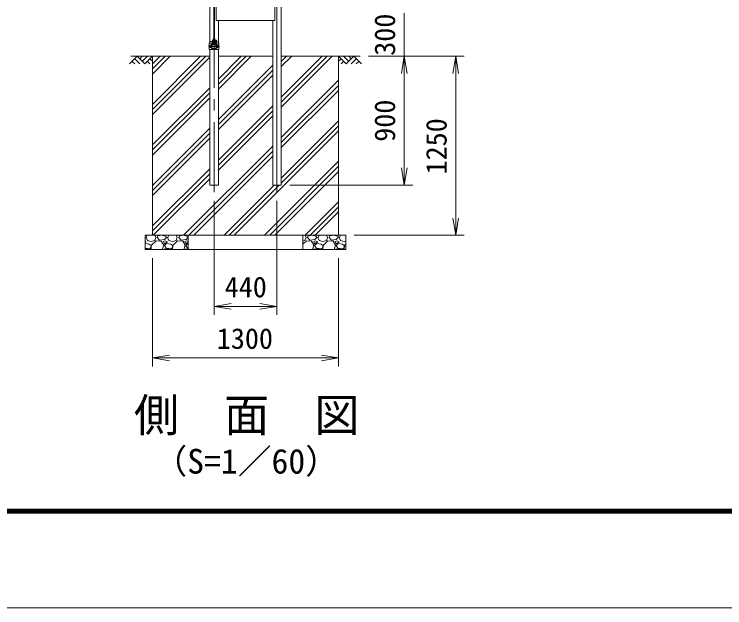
# Model space of a CAD drawing. Units: millimetres, scale not verified, with parts at other scales. Extents: x -30601 to 30601, y -19271 to 19271.
# Drawn here: x -23646 to -18682, y -19271 to -15124 of the extents above; entities that cross this region are included whole.
import ezdxf
from ezdxf.enums import TextEntityAlignment as Align

# ---------------------------------------------------------------- set-up
doc = ezdxf.new("R2010")
doc.units = ezdxf.units.MM
doc.header["$LTSCALE"] = 80
doc.linetypes.add('LONG_CHAIN', pattern=[21, 18, -1, 1, -1])
for name, color, linetype, lineweight in [('0-0_D-TTL', 2, 'Continuous', 9), ('0-1_D-TTL-TXT', 7, 'Continuous', 9), ('0-2_D-DCR-HCH', 7, 'Continuous', 9), ('0-3_D-STR1', 1, 'Continuous', 9), ('0-4_D-STR4', 7, 'Continuous', 9), ('0-5_D-BGD', 7, 'Continuous', 9), ('0-6_D-BMK', 2, 'LONG_CHAIN', 9), ('0-7_D-STR3', 3, 'Continuous', 9), ('0-9_D-STR-DIM', 7, 'Continuous', 9), ('0-A_0', 7, 'Continuous', 9)]:
    doc.layers.add(name, color=color, linetype=linetype, lineweight=lineweight)
doc.styles.add('ＭＳ ゴシック', font='')
doc.styles.get('ＭＳ ゴシック').set_extended_font_data('MS Gothic')

# ---------------------------------------------------------------- blocks, each defined once
blk = doc.blocks.new('_Open')
at = {"layer": '0-A_0'}
blk.add_line((-80, 13.33), (0, 0), dxfattribs=at)
blk.add_lwpolyline([(-80, -13.33), (0, 0), (-80, 0)], dxfattribs=at)

msp = doc.modelspace()

# ---------------------------------------------------------------- linework, layer by layer
at = {"layer": '0-0_D-TTL'}
msp.add_lwpolyline([(-30601.37, -1450.51), (-5401.37, -1450.51), (-5401.37, -19270.51), (-30601.37, -19270.51)], close=True, dxfattribs=at)
at = {"layer": '0-0_D-TTL', "color": 7}
for points in [[(-29791.37, -2110.51), (-6211.37, -2110.51), (-6211.37, -18610.51), (-29791.37, -18610.51)], [(-29783.87, -2118.01), (-6218.87, -2118.01), (-6218.87, -18603.01), (-29783.87, -18603.01)], [(-29776.37, -2125.51), (-6226.37, -2125.51), (-6226.37, -18595.51), (-29776.37, -18595.51)], [(-29768.87, -2133.01), (-6233.87, -2133.01), (-6233.87, -18588.01), (-29768.87, -18588.01)], [(-29761.37, -2140.51), (-6241.37, -2140.51), (-6241.37, -18580.51), (-29761.37, -18580.51)]]:
    msp.add_lwpolyline(points, close=True, dxfattribs=at)
at = {"layer": '0-2_D-DCR-HCH'}
for p, q in [((-22786.94, -15417.94), (-22840.15, -15471.15)), ((-22804.68, -15435.68), (-22769.04, -15471.15)), ((-22786.94, -15417.94), (-22733.73, -15471.15)), ((-22769.2, -15435.68), (-22751.46, -15417.94)), ((-22751.46, -15453.41), (-22715.99, -15417.94)), ((-22733.73, -15471.15), (-22680.51, -15417.94)), ((-22698.25, -15435.68), (-22680.51, -15453.33)), ((-22680.51, -15542.26), (-22556.2, -15417.94)), ((-22680.51, -15506.9), (-22591.56, -15417.94)), ((-22680.51, -15789.74), (-22308.71, -15417.94)), ((-22680.51, -15471.54), (-22626.91, -15417.94)), ((-22680.51, -15754.39), (-22344.07, -15417.94)), ((-22680.51, -15825.1), (-22280.76, -15425.35)), ((-22220.26, -15647.69), (-21990.51, -15417.94)), ((-22220.26, -15612.34), (-22025.87, -15417.94)), ((-22220.26, -15576.98), (-22061.22, -15417.94)), ((-21780.26, -15490.53), (-21707.67, -15417.94)), ((-21780.26, -15773.38), (-21424.83, -15417.94)), ((-21780.26, -15455.18), (-21743.03, -15417.94)), ((-21780.26, -15738.02), (-21460.18, -15417.94)), ((-21780.26, -15419.82), (-21778.38, -15417.94)), ((-21780.26, -15702.67), (-21495.54, -15417.94)), ((-21327.3, -15471.15), (-21380.51, -15417.94)), ((-21362.78, -15435.68), (-21380.51, -15453.33)), ((-21309.57, -15453.41), (-21345.04, -15417.94)), ((-21274.09, -15417.94), (-21327.3, -15471.15)), ((-21291.74, -15435.77), (-21309.57, -15417.94)), ((-21256.35, -15435.68), (-21291.99, -15471.15)), ((-21274.09, -15417.94), (-21220.88, -15471.15)), ((-22822.41, -15453.41), (-22804.59, -15471.15)), ((-22715.99, -15453.41), (-22698.17, -15471.15)), ((-22220.26, -15859.82), (-21840.76, -15480.32)), ((-21345.04, -15453.41), (-21362.86, -15471.15)), ((-21238.62, -15453.41), (-21256.43, -15471.15)), ((-22220.26, -15895.18), (-21840.76, -15515.68)), ((-22220.26, -15930.53), (-21840.76, -15551.03)), ((-21780.26, -15985.51), (-21380.51, -15585.76)), ((-21780.26, -16020.86), (-21380.51, -15621.11)), ((-22680.51, -16037.23), (-22280.76, -15637.48)), ((-22680.51, -16072.59), (-22280.76, -15672.84)), ((-21780.26, -16056.22), (-21380.51, -15656.47)), ((-22680.51, -16107.94), (-22280.76, -15708.19)), ((-22220.26, -16142.67), (-21840.76, -15763.17)), ((-22220.26, -16178.02), (-21840.76, -15798.52)), ((-22220.26, -16213.38), (-21840.76, -15833.88)), ((-21780.26, -16268.35), (-21380.51, -15868.6)), ((-22680.51, -16320.07), (-22280.76, -15920.32)), ((-21780.26, -16303.71), (-21380.51, -15903.96)), ((-22680.51, -16355.43), (-22280.76, -15955.68)), ((-22109.14, -16667.94), (-21380.51, -15939.31)), ((-22680.51, -16390.78), (-22280.76, -15991.03)), ((-22462.7, -16667.94), (-21840.76, -16046.01)), ((-22427.34, -16667.94), (-21840.76, -16081.36)), ((-22391.99, -16667.94), (-21840.76, -16116.72)), ((-21897.01, -16667.94), (-21380.51, -16151.44)), ((-22680.51, -16602.92), (-22280.76, -16203.17)), ((-21861.66, -16667.94), (-21380.51, -16186.8)), ((-21826.3, -16667.94), (-21380.51, -16222.15)), ((-22680.51, -16638.27), (-22280.76, -16238.52)), ((-22674.83, -16667.94), (-22280.76, -16273.88)), ((-22179.85, -16667.94), (-21829.85, -16317.94)), ((-22144.5, -16667.94), (-21794.5, -16317.94)), ((-21614.17, -16667.94), (-21380.51, -16434.29)), ((-21578.81, -16667.94), (-21380.51, -16469.64)), ((-21543.46, -16667.94), (-21380.51, -16505)), ((-22723.56, -16683.68), (-22716.82, -16667.94)), ((-22664.83, -16667.94), (-22657.56, -16683.68)), ((-22647.06, -16683.68), (-22642.56, -16671.68)), ((-22614.06, -16668.68), (-22642.56, -16671.68)), ((-22584.06, -16676.18), (-22614.06, -16668.68)), ((-22582.56, -16683.68), (-22584.06, -16676.18)), ((-22573.56, -16683.68), (-22566.82, -16667.94)), ((-22514.83, -16667.94), (-22507.56, -16683.68)), ((-22497.06, -16683.68), (-22492.56, -16671.68)), ((-22464.06, -16668.68), (-22492.56, -16671.68)), ((-22434.06, -16676.18), (-22464.06, -16668.68)), ((-22432.56, -16683.68), (-22434.06, -16676.18)), ((-21614.83, -16667.94), (-21607.56, -16683.68)), ((-21597.06, -16683.68), (-21592.56, -16671.68)), ((-21564.06, -16668.68), (-21592.56, -16671.68)), ((-21534.06, -16676.18), (-21564.06, -16668.68)), ((-21532.56, -16683.68), (-21534.06, -16676.18)), ((-21523.56, -16683.68), (-21516.82, -16667.94)), ((-21464.83, -16667.94), (-21457.56, -16683.68)), ((-21447.06, -16683.68), (-21442.56, -16671.68)), ((-21414.06, -16668.68), (-21442.56, -16671.68)), ((-21384.06, -16676.18), (-21414.06, -16668.68)), ((-21382.56, -16683.68), (-21384.06, -16676.18)), ((-21373.56, -16683.68), (-21366.82, -16667.94)), ((-22725.06, -16713.68), (-22730.51, -16711.87)), ((-22730.51, -16716.95), (-22725.06, -16713.68)), ((-22702.56, -16730.18), (-22730.51, -16725.99)), ((-22725.06, -16683.68), (-22716.06, -16704.68)), ((-22716.06, -16704.68), (-22690.56, -16712.18)), ((-22690.56, -16712.18), (-22665.06, -16704.68)), ((-22654.56, -16707.68), (-22689.06, -16739.18)), ((-22665.06, -16704.68), (-22657.56, -16683.68)), ((-22618.56, -16710.68), (-22654.56, -16707.68)), ((-22602.06, -16737.68), (-22618.56, -16710.68)), ((-22593.06, -16707.68), (-22603.56, -16712.18)), ((-22603.56, -16712.18), (-22597.56, -16727.18)), ((-22597.56, -16727.18), (-22575.06, -16713.68)), ((-22582.56, -16725.68), (-22597.56, -16740.68)), ((-22582.56, -16683.68), (-22596.06, -16698.68)), ((-22575.06, -16713.68), (-22593.06, -16707.68)), ((-22552.56, -16730.18), (-22582.56, -16725.68)), ((-22575.06, -16683.68), (-22566.06, -16704.68)), ((-22566.06, -16704.68), (-22540.56, -16712.18)), ((-22540.56, -16712.18), (-22515.06, -16704.68)), ((-22504.56, -16707.68), (-22539.06, -16739.18)), ((-22515.06, -16704.68), (-22507.56, -16683.68)), ((-22468.56, -16710.68), (-22504.56, -16707.68)), ((-22480.56, -16701.68), (-22497.06, -16683.68)), ((-22446.06, -16698.68), (-22480.56, -16701.68)), ((-22452.06, -16737.68), (-22468.56, -16710.68)), ((-22443.06, -16707.68), (-22453.56, -16712.18)), ((-22453.56, -16712.18), (-22447.56, -16727.18)), ((-22447.56, -16727.18), (-22430.51, -16716.95)), ((-22432.56, -16725.68), (-22447.56, -16740.68)), ((-22432.56, -16683.68), (-22446.06, -16698.68)), ((-22430.51, -16711.87), (-22443.06, -16707.68)), ((-22430.51, -16725.99), (-22432.56, -16725.68)), ((-21630.51, -16709.23), (-21615.06, -16704.68)), ((-21604.56, -16707.68), (-21630.51, -16731.38)), ((-21615.06, -16704.68), (-21607.56, -16683.68)), ((-21568.56, -16710.68), (-21604.56, -16707.68)), ((-21580.56, -16701.68), (-21597.06, -16683.68)), ((-21546.06, -16698.68), (-21580.56, -16701.68)), ((-21552.06, -16737.68), (-21568.56, -16710.68)), ((-21543.06, -16707.68), (-21553.56, -16712.18)), ((-21553.56, -16712.18), (-21547.56, -16727.18)), ((-21547.56, -16727.18), (-21525.06, -16713.68)), ((-21532.56, -16725.68), (-21547.56, -16740.68)), ((-21532.56, -16683.68), (-21546.06, -16698.68)), ((-21525.06, -16713.68), (-21543.06, -16707.68)), ((-21502.56, -16730.18), (-21532.56, -16725.68)), ((-21525.06, -16683.68), (-21516.06, -16704.68)), ((-21516.06, -16704.68), (-21490.56, -16712.18)), ((-21490.56, -16712.18), (-21465.06, -16704.68)), ((-21454.56, -16707.68), (-21489.06, -16739.18)), ((-21465.06, -16704.68), (-21457.56, -16683.68)), ((-21418.56, -16710.68), (-21454.56, -16707.68)), ((-21430.56, -16701.68), (-21447.06, -16683.68)), ((-21396.06, -16698.68), (-21430.56, -16701.68)), ((-21402.06, -16737.68), (-21418.56, -16710.68)), ((-21393.06, -16707.68), (-21403.56, -16712.18)), ((-21403.56, -16712.18), (-21397.56, -16727.18)), ((-21397.56, -16727.18), (-21375.06, -16713.68)), ((-21382.56, -16725.68), (-21397.56, -16740.68)), ((-21382.56, -16683.68), (-21396.06, -16698.68)), ((-21375.06, -16713.68), (-21393.06, -16707.68)), ((-21352.56, -16730.18), (-21382.56, -16725.68)), ((-21375.06, -16683.68), (-21366.06, -16704.68)), ((-21366.06, -16704.68), (-21340.56, -16712.18)), ((-21340.56, -16712.18), (-21330.51, -16709.23)), ((-22730.51, -16759.29), (-22698.06, -16763.18)), ((-22730.51, -16766.18), (-22711.56, -16766.18)), ((-22711.56, -16766.18), (-22709.03, -16767.94)), ((-22690.56, -16740.68), (-22702.56, -16730.18)), ((-22698.06, -16763.18), (-22690.56, -16749.68)), ((-22690.56, -16749.68), (-22690.56, -16740.68)), ((-22689.06, -16739.18), (-22690.43, -16767.94)), ((-22611.75, -16767.94), (-22602.06, -16737.68)), ((-22602.14, -16767.94), (-22600.56, -16766.18)), ((-22600.56, -16766.18), (-22561.56, -16766.18)), ((-22597.56, -16740.68), (-22585.56, -16758.68)), ((-22585.56, -16758.68), (-22548.06, -16763.18)), ((-22561.56, -16766.18), (-22559.03, -16767.94)), ((-22540.56, -16740.68), (-22552.56, -16730.18)), ((-22548.06, -16763.18), (-22540.56, -16749.68)), ((-22540.56, -16749.68), (-22540.56, -16740.68)), ((-22539.06, -16739.18), (-22540.43, -16767.94)), ((-22461.75, -16767.94), (-22452.06, -16737.68)), ((-22452.14, -16767.94), (-22450.56, -16766.18)), ((-22450.56, -16766.18), (-22430.51, -16766.18)), ((-22447.56, -16740.68), (-22435.56, -16758.68)), ((-22435.56, -16758.68), (-22430.51, -16759.29)), ((-21561.75, -16767.94), (-21552.06, -16737.68)), ((-21552.14, -16767.94), (-21550.56, -16766.18)), ((-21550.56, -16766.18), (-21511.56, -16766.18)), ((-21547.56, -16740.68), (-21535.56, -16758.68)), ((-21535.56, -16758.68), (-21498.06, -16763.18)), ((-21511.56, -16766.18), (-21509.03, -16767.94)), ((-21490.56, -16740.68), (-21502.56, -16730.18)), ((-21498.06, -16763.18), (-21490.56, -16749.68)), ((-21490.56, -16749.68), (-21490.56, -16740.68)), ((-21489.06, -16739.18), (-21490.43, -16767.94)), ((-21411.75, -16767.94), (-21402.06, -16737.68)), ((-21402.14, -16767.94), (-21400.56, -16766.18)), ((-21397.56, -16740.68), (-21385.56, -16758.68)), ((-21385.56, -16758.68), (-21348.06, -16763.18)), ((-21340.56, -16740.68), (-21352.56, -16730.18)), ((-21348.06, -16763.18), (-21340.56, -16749.68)), ((-21340.56, -16749.68), (-21340.56, -16740.68)), ((-21339.06, -16739.18), (-21340.43, -16767.94)), ((-21330.51, -16731.38), (-21339.06, -16739.18))]:
    msp.add_line(p, q, dxfattribs=at)
for points in [[(-22220.26, -16317.94), (-22280.76, -16317.94), (-22280.76, -15417.94), (-22680.51, -15417.94), (-22680.51, -16667.94), (-21380.51, -16667.94), (-21380.51, -15417.94), (-21780.26, -15417.94), (-21780.26, -16317.94), (-21840.76, -16317.94), (-21840.76, -15417.94), (-22220.26, -15417.94)], [(-22430.51, -16667.94), (-22730.51, -16667.94), (-22730.51, -16767.94), (-22430.51, -16767.94)], [(-21330.51, -16767.94), (-21330.51, -16667.94), (-21630.51, -16667.94), (-21630.51, -16767.94)]]:
    msp.add_lwpolyline(points, close=True, dxfattribs=at)
for points in [[(-22596.06, -16698.68), (-22630.56, -16701.68), (-22647.06, -16683.68)], [(-21400.56, -16766.18), (-21361.56, -16766.18), (-21359.03, -16767.94)]]:
    msp.add_lwpolyline(points, dxfattribs=at)
at = {"layer": '0-3_D-STR1'}
for p, q in [((-21780.26, -16317.94), (-21780.26, -7608.94)), ((-22280.76, -15326.39), (-22280.76, -14640.44)), ((-22234.51, -15067.94), (-22234.51, -15167.94)), ((-21826.51, -15067.94), (-21826.51, -15167.94)), ((-21826.51, -15167.94), (-22234.51, -15167.94)), ((-22220.26, -15326.39), (-22220.26, -15167.94)), ((-21840.76, -15167.94), (-21840.76, -16317.94)), ((-22257.19, -15333.56), (-22260.7, -15339.64)), ((-22255.8, -15334.36), (-22259.31, -15340.44)), ((-22245.23, -15334.36), (-22241.72, -15340.44)), ((-22243.84, -15333.56), (-22240.33, -15339.64)), ((-22280.76, -16317.94), (-22280.76, -15371.39)), ((-22260.7, -15339.64), (-22259.31, -15340.44)), ((-22240.33, -15339.64), (-22241.72, -15340.44)), ((-22220.26, -16317.94), (-22220.26, -15371.39)), ((-22220.26, -16317.94), (-22280.76, -16317.94)), ((-21780.26, -16317.94), (-21840.76, -16317.94))]:
    msp.add_line(p, q, dxfattribs=at)
for centre, radius, start, end in [((-22250.51, -15348.89), 19.05, 114.32478, 65.67522), ((-22250.51, -15348.89), 17.45, 114.32478, 65.67522), ((-22257.54, -15333.36), 2, 330, 114.32478), ((-22257.54, -15333.36), 0.401, 330, 114.32478), ((-22243.49, -15333.36), 2, 65.67522, 210), ((-22243.49, -15333.36), 0.401, 65.67522, 210)]:
    msp.add_arc(centre, radius, start, end, dxfattribs=at)
at = {"layer": '0-4_D-STR4'}
for p, q in [((-21840.76, -15417.94), (-22220.26, -15417.94)), ((-21380.51, -15417.94), (-21780.26, -15417.94)), ((-21380.51, -16667.94), (-21380.51, -15417.94)), ((-22730.51, -16667.94), (-21330.51, -16667.94)), ((-22730.51, -16667.94), (-22730.51, -16767.94)), ((-21330.51, -16667.94), (-21330.51, -16767.94)), ((-22730.51, -16767.94), (-21330.51, -16767.94))]:
    msp.add_line(p, q, dxfattribs=at)
msp.add_lwpolyline([(-22280.76, -15417.94), (-22680.51, -15417.94), (-22680.51, -16667.94)], dxfattribs=at)
at = {"layer": '0-5_D-BGD'}
for p, q in [((-22830.51, -15417.94), (-22680.51, -15417.94)), ((-21230.51, -15417.94), (-21380.51, -15417.94))]:
    msp.add_line(p, q, dxfattribs=at)
at = {"layer": '0-6_D-BMK'}
for p, q in [((-22250.51, -7477.94), (-22250.51, -16367.94)), ((-21810.51, -16367.94), (-21810.51, -7586.94)), ((-22274.95, -15313.89), (-22226.08, -15313.89)), ((-22288.48, -15348.89), (-22212.55, -15348.89))]:
    msp.add_line(p, q, dxfattribs=at)
at = {"layer": '0-7_D-STR3'}
for p, q in [((-22252.76, -12456.99), (-22252.76, -15328.89)), ((-22248.26, -12456.99), (-22248.26, -15328.89)), ((-22284.16, -15326.39), (-22257.01, -15326.39)), ((-22284.16, -15326.39), (-22284.16, -15371.39)), ((-22261.81, -15307.39), (-22261.81, -15320.39)), ((-22257.01, -15296.89), (-22257.01, -15326.46)), ((-22257.01, -15296.89), (-22254.71, -15296.89)), ((-22254.71, -15296.89), (-22254.71, -15326.46)), ((-22253.01, -15308.57), (-22254.71, -15308.57)), ((-22253.01, -15319.21), (-22254.71, -15319.21)), ((-22253.01, -15308.57), (-22253.01, -15319.21)), ((-22253.01, -15309.89), (-22252.76, -15309.89)), ((-22253.01, -15317.89), (-22252.76, -15317.89)), ((-22252.76, -15328.89), (-22248.26, -15328.89)), ((-22248.26, -15309.89), (-22246.31, -15309.89)), ((-22248.26, -15317.89), (-22246.31, -15317.89)), ((-22246.31, -15296.89), (-22246.31, -15326.46)), ((-22246.31, -15296.89), (-22244.01, -15296.89)), ((-22244.01, -15296.89), (-22244.01, -15326.46)), ((-22234.01, -15305.79), (-22244.01, -15305.79)), ((-22234.01, -15309.84), (-22244.01, -15309.84)), ((-22244.01, -15309.89), (-22243.81, -15309.89)), ((-22244.01, -15317.89), (-22243.81, -15317.89)), ((-22234.01, -15317.94), (-22244.01, -15317.94)), ((-22234.01, -15321.99), (-22244.01, -15321.99)), ((-22244.01, -15326.39), (-22216.86, -15326.39)), ((-22233.01, -15307.66), (-22233.01, -15320)), ((-22233.01, -15309.89), (-22233.01, -15317.89)), ((-22233.01, -15310.57), (-22232.69, -15310.57)), ((-22233.01, -15317.21), (-22232.69, -15317.21)), ((-22216.86, -15326.39), (-22216.86, -15371.39)), ((-22284.16, -15371.39), (-22257.21, -15371.39)), ((-22277.31, -15342.39), (-22277.31, -15355.39)), ((-22272.51, -15340.89), (-22272.51, -15356.89)), ((-22272.15, -15344.89), (-22272.51, -15344.89)), ((-22272.15, -15352.89), (-22272.51, -15352.89)), ((-22257.21, -15367.42), (-22258, -15369.58)), ((-22257.21, -15367.42), (-22257.21, -15371.39)), ((-22243.81, -15367.42), (-22243.81, -15371.39)), ((-22243.81, -15367.42), (-22243.03, -15369.58)), ((-22243.81, -15371.39), (-22216.86, -15371.39)), ((-22228.51, -15344.89), (-22228.88, -15344.89)), ((-22228.51, -15352.89), (-22228.88, -15352.89)), ((-22223.01, -15340.79), (-22228.51, -15340.79)), ((-22228.51, -15340.79), (-22228.51, -15356.99)), ((-22223.01, -15344.84), (-22228.51, -15344.84)), ((-22223.01, -15352.94), (-22228.51, -15352.94)), ((-22223.01, -15356.99), (-22228.51, -15356.99)), ((-22222.01, -15342.66), (-22222.01, -15355)), ((-22222.01, -15344.89), (-22221.51, -15344.89)), ((-22222.01, -15344.89), (-22221.51, -15344.89)), ((-22222.01, -15345.57), (-22221.19, -15345.57)), ((-22222.01, -15352.21), (-22221.19, -15352.21)), ((-22222.01, -15352.89), (-22221.51, -15352.89)), ((-22222.01, -15352.89), (-22221.51, -15352.89)), ((-22221.51, -15344.89), (-22221.51, -15352.89))]:
    msp.add_line(p, q, dxfattribs=at)
for centre, radius, start, end in [((-22250.51, -15348.89), 22, 110.1633, 250.11694), ((-22250.51, -15348.89), 19.7, 109.83718, 250.11694), ((-22259.01, -15326.46), 2, 297.27961, 0), ((-22259.01, -15326.46), 4.3, 294.96438, 0), ((-22242.01, -15326.46), 4.3, 180, 245.03562), ((-22242.01, -15326.46), 2, 180, 242.72039), ((-22250.51, -15348.89), 19.7, 289.88306, 70.16282), ((-22250.51, -15348.89), 22, 289.88306, 69.8367), ((-22241.72, -15313.89), 8.7, 332.26063, 27.73937), ((-22235.55, -15307.82), 2.54, 307.21089, 52.78911), ((-22235.56, -15319.97), 2.55, 307.42505, 52.57495), ((-22240.51, -15313.89), 8.5, 331.92751, 28.07249), ((-22230.72, -15348.89), 8.7, 332.26063, 27.73937), ((-22224.55, -15342.82), 2.54, 307.21089, 52.78911), ((-22224.56, -15354.97), 2.55, 307.42505, 52.57495), ((-22229.01, -15348.89), 8.5, 331.92751, 28.07249)]:
    msp.add_arc(centre, radius, start, end, dxfattribs=at)
for centre, start_param, end_param in [((-22257.01, -15307.39), 1.5707963, 3.1415927), ((-22257.01, -15320.39), 3.1415927, 4.712389), ((-22272.51, -15342.39), 1.5707963, 3.1415927), ((-22272.51, -15355.39), 3.1415927, 4.712389)]:
    msp.add_ellipse(centre, major_axis=(4.8, 0), ratio=0.3125, start_param=start_param, end_param=end_param, dxfattribs=at)
at = {"layer": '0-9_D-STR-DIM'}
for p, q in [((-20921.84, -15417.94), (-20921.84, -15117.94)), ((-21170.51, -15417.94), (-20861.84, -15417.94)), ((-21170.51, -15417.94), (-20861.84, -15417.94)), ((-21170.51, -15417.94), (-20501.84, -15417.94)), ((-20921.84, -16197.94), (-20921.84, -15537.94)), ((-20921.84, -15537.94), (-20921.84, -15657.94)), ((-20561.84, -15537.94), (-20561.84, -16547.94)), ((-21720.26, -16317.94), (-20861.84, -16317.94)), ((-22250.51, -16427.94), (-22250.51, -17225.26)), ((-21810.51, -16427.94), (-21810.51, -17225.26)), ((-21270.51, -16667.94), (-20501.84, -16667.94)), ((-22680.51, -16827.94), (-22680.51, -17585.26)), ((-21380.51, -16827.94), (-21380.51, -17585.26)), ((-22130.51, -17165.26), (-21930.51, -17165.26)), ((-22560.51, -17525.26), (-21500.51, -17525.26))]:
    msp.add_line(p, q, dxfattribs=at)

# ---------------------------------------------------------------- block references
at = {"layer": '0-9_D-STR-DIM', "xscale": 1.5, "yscale": 1.5}
for p, rotation in [((-20921.84, -15417.94), 90), ((-20921.84, -15417.94), 90), ((-20561.84, -15417.94), 90), ((-20921.84, -16317.94), 270), ((-20561.84, -16667.94), 270), ((-22250.51, -17165.26), 180), ((-22680.51, -17525.26), 180)]:
    msp.add_blockref('_Open', p, dxfattribs=dict(at, rotation=rotation))
for p in [(-21810.51, -17165.26), (-21380.51, -17525.26)]:
    msp.add_blockref('_Open', p, dxfattribs=at)

# ---------------------------------------------------------------- texts
at = {"layer": '0-1_D-TTL-TXT', "style": 'ＭＳ ゴシック'}
for s, height, p in [('側\u3000面\u3000図', 231.1, (-22810.21, -18109.31)), ('（S=1／60）', 173, (-22673.76, -18385.24))]:
    msp.add_text(s, height=height, dxfattribs=at).set_placement(p, align=Align.BOTTOM_LEFT)
at = {"layer": '0-9_D-STR-DIM', "style": 'ＭＳ ゴシック'}
for s, p in [('300', (-20942.09, -15414.57)), ('900', (-20942.09, -16015.32)), ('1250', (-20582.09, -16243.64))]:
    msp.add_text(s, height=144.3, rotation=90, dxfattribs=at).set_placement(p, align=Align.BOTTOM_LEFT)
for s, p in [('440', (-22176.01, -17145.01)), ('1300', (-22231.21, -17505.01))]:
    msp.add_text(s, height=144.3, dxfattribs=at).set_placement(p, align=Align.BOTTOM_LEFT)

doc.saveas('drawing.dxf')
